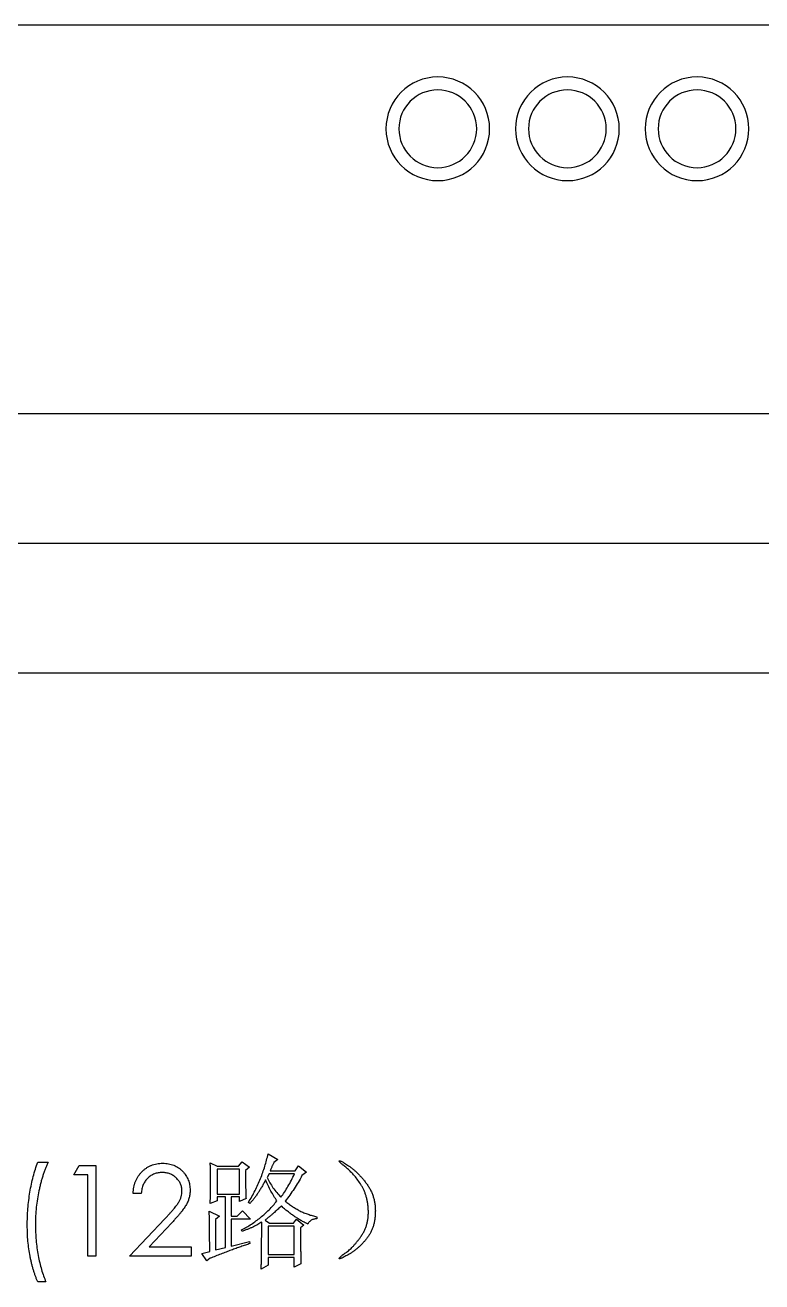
# Model space of a CAD drawing. Extents: x 216492 to 217192, y 357162 to 358262.
# Drawn here: x 216862.88 to 216891.29, y 357374.9 to 357423.38 of the extents above; entities that cross this region are included whole.
import ezdxf

# ---------------------------------------------------------------- set-up
doc = ezdxf.new("R2010")
doc.units = 0
doc.header["$MEASUREMENT"] = 0
doc.layers.add('PV-115', color=7, linetype='Continuous')

# ---------------------------------------------------------------- blocks, each defined once
blk = doc.blocks.new('Manufacturer光辉PartName智能照明控制模块Series12位ShellFrameLimitingCurrentRemarkPartTypeMinCurrent0MaxCurrent0PolesMinPower0MaxPower0LibType2DelFlgfalseUpdateDate')
at = {"layer": 'PV-115'}
for p, q in [((108, 52), (-108, 52)), ((108, 37), (-108, 37)), ((108, 32), (-108, 32)), ((108, 27), (-108, 27)), ((35.454, 8.449), (35.832, 8.238)), ((26.568, 8.135), (26.972, 8.135)), ((27.959, 7.641), (28.165, 8)), ((28.165, 8), (28.812, 8)), ((28.812, 8), (28.812, 4.5)), ((33.22, 8.111), (33.485, 7.979)), ((33.485, 7.979), (34.318, 7.979)), ((34.356, 7.865), (33.485, 7.865)), ((33.485, 7.865), (33.485, 6.902)), ((34.318, 7.979), (34.45, 8.149)), ((34.356, 6.902), (34.356, 7.865)), ((34.45, 8.149), (34.734, 7.942)), ((34.734, 7.942), (34.583, 7.811)), ((35.529, 7.799), (36.495, 7.799)), ((35.832, 8.238), (35.681, 8.124)), ((36.495, 7.799), (36.627, 7.989)), ((36.627, 7.989), (36.93, 7.743)), ((28.498, 7.641), (27.959, 7.641)), ((28.498, 4.5), (28.498, 7.641)), ((35.492, 7.686), (35.416, 7.534)), ((36.476, 7.686), (35.492, 7.686)), ((36.93, 7.743), (36.76, 7.611)), ((30.562, 6.923), (30.248, 6.923)), ((33.485, 6.902), (34.356, 6.902)), ((33.807, 6.788), (33.485, 6.788)), ((33.485, 6.788), (33.485, 6.637)), ((33.807, 4.838), (33.807, 6.788)), ((34.356, 6.788), (34.034, 6.788)), ((34.034, 6.788), (34.034, 6.049)), ((34.356, 6.618), (34.356, 6.788)), ((33.485, 6.637), (33.22, 6.542)), ((34.602, 6.732), (34.356, 6.618)), ((34.753, 6.54), (34.696, 6.577)), ((30.113, 4.5), (31.471, 5.949)), ((33.182, 6.246), (33.58, 6.052)), ((33.58, 6.052), (33.428, 5.917)), ((33.428, 5.917), (33.428, 4.743)), ((34.034, 6.049), (34.261, 6.049)), ((34.772, 5.936), (34.034, 5.936)), ((34.034, 5.936), (34.034, 4.895)), ((34.261, 6.049), (34.469, 6.258)), ((34.469, 6.258), (34.772, 5.936)), ((35.34, 5.893), (35.51, 5.78)), ((36.438, 5.78), (36.552, 5.932)), ((36.552, 5.932), (36.836, 5.705)), ((37.328, 6.026), (37.328, 5.95)), ((31.738, 5.794), (30.863, 4.859)), ((34.45, 5.462), (34.431, 5.519)), ((36.457, 5.667), (35.454, 5.667)), ((35.454, 5.667), (35.454, 4.569)), ((35.51, 5.78), (36.438, 5.78)), ((36.457, 4.569), (36.457, 5.667)), ((36.836, 5.705), (36.703, 5.592)), ((30.863, 4.859), (32.491, 4.859)), ((32.491, 4.859), (32.491, 4.5)), ((34.034, 4.895), (34.734, 5.065)), ((34.734, 5.065), (34.753, 4.989)), ((28.812, 4.5), (28.498, 4.5)), ((32.491, 4.5), (30.113, 4.5)), ((32.898, 4.611), (33.201, 4.686)), ((33.087, 4.327), (32.898, 4.611)), ((33.22, 4.421), (33.087, 4.327)), ((33.428, 4.743), (33.807, 4.838)), ((35.454, 4.569), (36.457, 4.569)), ((36.457, 4.455), (35.454, 4.455)), ((35.454, 4.455), (35.454, 4.163)), ((36.457, 4.082), (36.457, 4.455)), ((35.454, 4.163), (35.189, 4.006)), ((36.722, 4.214), (36.457, 4.082)), ((26.882, 3.513), (26.568, 3.513))]:
    blk.add_line(p, q, dxfattribs=at)
for centre, radius, start, end in [((42, 48), 2, 0, 180), ((47, 48), 2, 0, 180), ((52, 48), 2, 0, 180), ((42, 48), 1.5, 0, 180), ((47, 48), 1.5, 0, 180), ((52, 48), 1.5, 0, 180), ((42, 48), 2, 180, 0), ((42, 48), 1.5, 180, 0), ((47, 48), 2, 180, 0), ((47, 48), 1.5, 180, 0), ((52, 48), 2, 180, 0), ((52, 48), 1.5, 180, 0)]:
    blk.add_arc(centre, radius, start, end, dxfattribs=at)
for points, knots in [([(34.696, 6.577), (34.741, 6.653), (34.829, 6.803), (34.951, 7.033), (35.061, 7.264), (35.162, 7.497), (35.251, 7.733), (35.33, 7.97), (35.398, 8.208), (35.435, 8.369), (35.454, 8.449)], [0, 0, 0, 0, 0.12981, 0.257714, 0.384211, 0.509191, 0.633057, 0.756165, 0.878406, 1, 1, 1, 1]), ([(26.165, 5.682), (26.166, 5.792), (26.168, 6.01), (26.188, 6.335), (26.22, 6.656), (26.265, 6.97), (26.322, 7.278), (26.392, 7.574), (26.472, 7.86), (26.537, 8.044), (26.568, 8.135)], [0, 0, 0, 0, 0.131664, 0.262136, 0.390776, 0.518632, 0.643982, 0.765918, 0.884434, 1, 1, 1, 1]), ([(26.972, 8.135), (26.954, 8.095), (26.916, 8.013), (26.865, 7.887), (26.815, 7.757), (26.77, 7.621), (26.726, 7.48), (26.685, 7.334), (26.647, 7.184), (26.601, 6.976), (26.551, 6.711), (26.509, 6.388), (26.483, 6.059), (26.48, 5.838), (26.479, 5.727)], [0, 0, 0, 0, 0.053473, 0.108577, 0.164847, 0.222508, 0.282149, 0.343289, 0.405779, 0.470211, 0.600937, 0.732284, 0.865466, 1, 1, 1, 1]), ([(30.248, 6.923), (30.25, 6.965), (30.254, 7.047), (30.273, 7.166), (30.3, 7.28), (30.338, 7.388), (30.385, 7.49), (30.442, 7.587), (30.509, 7.678), (30.585, 7.763), (30.668, 7.84), (30.757, 7.906), (30.851, 7.963), (30.949, 8.01), (31.053, 8.045), (31.161, 8.071), (31.273, 8.087), (31.35, 8.089), (31.389, 8.09)], [0, 0, 0, 0, 0.068791, 0.135103, 0.198979, 0.261904, 0.323495, 0.385195, 0.446969, 0.509765, 0.572251, 0.633405, 0.693251, 0.752583, 0.812579, 0.873275, 0.93555, 1, 1, 1, 1]), ([(31.389, 8.09), (31.428, 8.089), (31.503, 8.087), (31.613, 8.072), (31.718, 8.048), (31.817, 8.015), (31.91, 7.97), (31.998, 7.916), (32.081, 7.854), (32.155, 7.781), (32.224, 7.703), (32.283, 7.619), (32.333, 7.533), (32.376, 7.443), (32.407, 7.349), (32.43, 7.253), (32.443, 7.152), (32.446, 7.084), (32.447, 7.049)], [0, 0, 0, 0, 0.069475, 0.136517, 0.200789, 0.26383, 0.325735, 0.387291, 0.449509, 0.512968, 0.576275, 0.63758, 0.697903, 0.757172, 0.816599, 0.876653, 0.93729, 1, 1, 1, 1]), ([(33.22, 6.542), (33.223, 6.617), (33.229, 6.763), (33.234, 6.981), (33.238, 7.193), (33.239, 7.399), (33.238, 7.595), (33.234, 7.779), (33.229, 7.95), (33.223, 8.059), (33.22, 8.111)], [0, 0, 0, 0, 0.142136, 0.280644, 0.415998, 0.547763, 0.673721, 0.791212, 0.899807, 1, 1, 1, 1]), ([(34.583, 7.811), (34.583, 7.747), (34.582, 7.625), (34.584, 7.449), (34.585, 7.29), (34.587, 7.147), (34.591, 7.02), (34.593, 6.909), (34.597, 6.815), (34.6, 6.758), (34.602, 6.732)], [0, 0, 0, 0, 0.177873, 0.34017, 0.487537, 0.619982, 0.737511, 0.840113, 0.927837, 1, 1, 1, 1]), ([(35.681, 8.124), (35.677, 8.117), (35.669, 8.1), (35.656, 8.073), (35.641, 8.041), (35.623, 8.003), (35.603, 7.96), (35.58, 7.911), (35.556, 7.857), (35.539, 7.819), (35.529, 7.799)], [0, 0, 0, 0, 0.067404, 0.152313, 0.252113, 0.368581, 0.502548, 0.651414, 0.816959, 1, 1, 1, 1]), ([(38.482, 7.908), (38.459, 7.926), (38.417, 7.96), (38.357, 8.007), (38.308, 8.05), (38.267, 8.086), (38.237, 8.118), (38.215, 8.143), (38.202, 8.162), (38.196, 8.179), (38.209, 8.19), (38.23, 8.183), (38.259, 8.173), (38.299, 8.152), (38.35, 8.125), (38.411, 8.087), (38.483, 8.041), (38.564, 7.987), (38.652, 7.927), (38.739, 7.857), (38.826, 7.78), (38.914, 7.697), (39, 7.606), (39.088, 7.509), (39.173, 7.403), (39.259, 7.293), (39.339, 7.176), (39.409, 7.053), (39.467, 6.925), (39.514, 6.791), (39.55, 6.653), (39.576, 6.51), (39.59, 6.362), (39.592, 6.21), (39.585, 6.06), (39.568, 5.915), (39.543, 5.777), (39.507, 5.646), (39.461, 5.522), (39.406, 5.405), (39.342, 5.295), (39.292, 5.227), (39.266, 5.193)], [0, 0, 0, 0, 0.021469, 0.040204, 0.056431, 0.069806, 0.080596, 0.088831, 0.09451, 0.098016, 0.100593, 0.105302, 0.11287, 0.123879, 0.138309, 0.155969, 0.177083, 0.201603, 0.228345, 0.255987, 0.284607, 0.314525, 0.345424, 0.377715, 0.411342, 0.446084, 0.481279, 0.516134, 0.550968, 0.585729, 0.621049, 0.656789, 0.693531, 0.731328, 0.768812, 0.804936, 0.839514, 0.872947, 0.905634, 0.937429, 0.968825, 1, 1, 1, 1]), ([(38.482, 4.663), (38.505, 4.679), (38.553, 4.714), (38.622, 4.773), (38.692, 4.841), (38.764, 4.916), (38.835, 5), (38.909, 5.09), (38.982, 5.19), (39.057, 5.294), (39.127, 5.406), (39.187, 5.524), (39.235, 5.647), (39.274, 5.773), (39.301, 5.905), (39.318, 6.041), (39.323, 6.181), (39.319, 6.323), (39.305, 6.464), (39.287, 6.602), (39.259, 6.733), (39.225, 6.858), (39.183, 6.976), (39.136, 7.089), (39.08, 7.195), (38.997, 7.326), (38.889, 7.475), (38.757, 7.64), (38.622, 7.784), (38.528, 7.868), (38.482, 7.908)], [0, 0, 0, 0, 0.022636, 0.046687, 0.072365, 0.099748, 0.128641, 0.159595, 0.192161, 0.226594, 0.261702, 0.296578, 0.331251, 0.366116, 0.401501, 0.437528, 0.47442, 0.51241, 0.550362, 0.587038, 0.622241, 0.65644, 0.689599, 0.721802, 0.75337, 0.784414, 0.844148, 0.899723, 0.951616, 1, 1, 1, 1]), ([(31.373, 7.731), (31.346, 7.73), (31.292, 7.729), (31.213, 7.719), (31.138, 7.702), (31.066, 7.679), (30.997, 7.649), (30.933, 7.613), (30.872, 7.569), (30.814, 7.519), (30.761, 7.464), (30.715, 7.402), (30.674, 7.335), (30.639, 7.264), (30.61, 7.186), (30.588, 7.103), (30.571, 7.015), (30.565, 6.954), (30.562, 6.923)], [0, 0, 0, 0, 0.064439, 0.126547, 0.186887, 0.245878, 0.304041, 0.362191, 0.420976, 0.48066, 0.5406, 0.600689, 0.661936, 0.724443, 0.789038, 0.856314, 0.926352, 1, 1, 1, 1]), ([(32.132, 7.021), (32.132, 7.045), (32.131, 7.092), (32.12, 7.161), (32.103, 7.228), (32.079, 7.292), (32.047, 7.354), (32.009, 7.412), (31.964, 7.469), (31.913, 7.522), (31.857, 7.571), (31.797, 7.614), (31.734, 7.65), (31.668, 7.679), (31.599, 7.703), (31.526, 7.719), (31.451, 7.729), (31.399, 7.73), (31.373, 7.731)], [0, 0, 0, 0, 0.061965, 0.122122, 0.180988, 0.239933, 0.299906, 0.359989, 0.421776, 0.486576, 0.551535, 0.615018, 0.677259, 0.73973, 0.80305, 0.866495, 0.931973, 1, 1, 1, 1]), ([(35.359, 7.447), (35.335, 7.402), (35.289, 7.314), (35.216, 7.186), (35.143, 7.063), (35.067, 6.947), (34.991, 6.836), (34.913, 6.732), (34.835, 6.632), (34.78, 6.57), (34.753, 6.54)], [0, 0, 0, 0, 0.138802, 0.27373, 0.404554, 0.530617, 0.653662, 0.772766, 0.888196, 1, 1, 1, 1]), ([(35.794, 6.634), (35.754, 6.695), (35.672, 6.82), (35.56, 7.018), (35.454, 7.227), (35.391, 7.373), (35.359, 7.447)], [0, 0, 0, 0, 0.2384106, 0.4849628, 0.7382722, 1, 1, 1, 1]), ([(35.416, 7.534), (35.45, 7.468), (35.518, 7.335), (35.642, 7.143), (35.784, 6.955), (35.891, 6.837), (35.946, 6.777)], [0, 0, 0, 0, 0.2396811, 0.4847259, 0.7381833, 1, 1, 1, 1]), ([(35.946, 6.777), (35.993, 6.843), (36.09, 6.978), (36.225, 7.197), (36.355, 7.434), (36.435, 7.6), (36.476, 7.686)], [0, 0, 0, 0, 0.230741, 0.473718, 0.730101, 1, 1, 1, 1]), ([(36.76, 7.611), (36.712, 7.524), (36.616, 7.351), (36.459, 7.101), (36.294, 6.859), (36.175, 6.706), (36.116, 6.629)], [0, 0, 0, 0, 0.253515, 0.50463, 0.753014, 1, 1, 1, 1]), ([(31.471, 5.949), (31.504, 5.983), (31.567, 6.049), (31.657, 6.146), (31.738, 6.236), (31.81, 6.318), (31.871, 6.395), (31.926, 6.463), (31.97, 6.526), (32.018, 6.599), (32.064, 6.687), (32.104, 6.796), (32.128, 6.908), (32.131, 6.983), (32.132, 7.021)], [0, 0, 0, 0, 0.110803, 0.212829, 0.306101, 0.390647, 0.466924, 0.534481, 0.593587, 0.644557, 0.7362, 0.825024, 0.911986, 1, 1, 1, 1]), ([(32.447, 7.049), (32.445, 7.001), (32.442, 6.904), (32.413, 6.762), (32.368, 6.624), (32.314, 6.514), (32.259, 6.424), (32.21, 6.351), (32.153, 6.272), (32.086, 6.187), (32.012, 6.097), (31.929, 6), (31.837, 5.899), (31.772, 5.829), (31.738, 5.794)], [0, 0, 0, 0, 0.098702, 0.195672, 0.292422, 0.391343, 0.444462, 0.504229, 0.570352, 0.642546, 0.722288, 0.807921, 0.90047, 1, 1, 1, 1]), ([(34.431, 5.519), (34.496, 5.553), (34.624, 5.621), (34.809, 5.736), (34.988, 5.861), (35.162, 5.995), (35.329, 6.14), (35.492, 6.294), (35.648, 6.459), (35.745, 6.576), (35.794, 6.634)], [0, 0, 0, 0, 0.122928, 0.245561, 0.36825, 0.492215, 0.616627, 0.742712, 0.870487, 1, 1, 1, 1]), ([(35.965, 6.441), (35.945, 6.421), (35.904, 6.381), (35.839, 6.32), (35.769, 6.256), (35.694, 6.189), (35.613, 6.119), (35.526, 6.047), (35.436, 5.97), (35.372, 5.919), (35.34, 5.893)], [0, 0, 0, 0, 0.100227, 0.207051, 0.321119, 0.443025, 0.571043, 0.706934, 0.850058, 1, 1, 1, 1]), ([(36.987, 5.742), (36.941, 5.765), (36.85, 5.81), (36.717, 5.885), (36.585, 5.964), (36.456, 6.049), (36.329, 6.138), (36.205, 6.234), (36.083, 6.334), (36.004, 6.405), (35.965, 6.441)], [0, 0, 0, 0, 0.122656, 0.245931, 0.369232, 0.49351, 0.618615, 0.744582, 0.871683, 1, 1, 1, 1]), ([(36.116, 6.629), (36.161, 6.592), (36.249, 6.519), (36.39, 6.421), (36.534, 6.33), (36.683, 6.251), (36.837, 6.179), (36.996, 6.118), (37.16, 6.065), (37.271, 6.039), (37.328, 6.026)], [0, 0, 0, 0, 0.126525, 0.251998, 0.37592, 0.499795, 0.623454, 0.748289, 0.873152, 1, 1, 1, 1]), ([(33.201, 4.686), (33.201, 4.734), (33.201, 4.826), (33.201, 4.962), (33.2, 5.091), (33.2, 5.215), (33.199, 5.333), (33.198, 5.445), (33.198, 5.551), (33.196, 5.652), (33.195, 5.746), (33.193, 5.835), (33.192, 5.918), (33.191, 5.995), (33.188, 6.066), (33.186, 6.131), (33.184, 6.19), (33.183, 6.228), (33.182, 6.246)], [0, 0, 0, 0, 0.090815, 0.177584, 0.260757, 0.340334, 0.415865, 0.487799, 0.555687, 0.620433, 0.680683, 0.737787, 0.790845, 0.840307, 0.885735, 0.927567, 0.965805, 1, 1, 1, 1]), ([(35.208, 5.821), (35.184, 5.805), (35.137, 5.772), (35.06, 5.726), (34.975, 5.681), (34.884, 5.636), (34.786, 5.591), (34.681, 5.547), (34.568, 5.504), (34.49, 5.476), (34.45, 5.462)], [0, 0, 0, 0, 0.1003977, 0.2066792, 0.3205081, 0.4413654, 0.5697586, 0.7054566, 0.8493555, 1, 1, 1, 1]), ([(35.189, 4.006), (35.19, 4.06), (35.193, 4.173), (35.198, 4.353), (35.2, 4.551), (35.203, 4.769), (35.205, 5.005), (35.206, 5.26), (35.208, 5.534), (35.208, 5.723), (35.208, 5.821)], [0, 0, 0, 0, 0.088508, 0.187444, 0.296797, 0.416966, 0.54679, 0.687429, 0.838499, 1, 1, 1, 1]), ([(37.328, 5.95), (37.308, 5.948), (37.27, 5.944), (37.215, 5.931), (37.165, 5.914), (37.119, 5.89), (37.079, 5.861), (37.043, 5.826), (37.012, 5.787), (36.995, 5.757), (36.987, 5.742)], [0, 0, 0, 0, 0.1418418, 0.2758693, 0.4018984, 0.5224595, 0.6400186, 0.758433, 0.8776731, 1, 1, 1, 1]), ([(26.568, 3.513), (26.553, 3.548), (26.522, 3.621), (26.48, 3.732), (26.44, 3.849), (26.402, 3.97), (26.366, 4.096), (26.333, 4.226), (26.302, 4.361), (26.263, 4.548), (26.224, 4.787), (26.189, 5.08), (26.169, 5.379), (26.166, 5.581), (26.165, 5.682)], [0, 0, 0, 0, 0.052353, 0.106112, 0.161517, 0.218727, 0.277481, 0.338119, 0.400299, 0.464438, 0.59532, 0.728174, 0.862962, 1, 1, 1, 1]), ([(26.479, 5.727), (26.48, 5.624), (26.483, 5.421), (26.503, 5.118), (26.537, 4.82), (26.583, 4.531), (26.641, 4.252), (26.711, 3.99), (26.789, 3.744), (26.852, 3.588), (26.882, 3.513)], [0, 0, 0, 0, 0.13593, 0.269938, 0.40172, 0.532154, 0.658374, 0.778135, 0.891986, 1, 1, 1, 1]), ([(36.703, 5.592), (36.703, 5.525), (36.703, 5.395), (36.705, 5.204), (36.706, 5.02), (36.708, 4.844), (36.711, 4.676), (36.713, 4.515), (36.718, 4.362), (36.721, 4.262), (36.722, 4.214)], [0, 0, 0, 0, 0.144509, 0.283425, 0.416744, 0.544471, 0.666609, 0.78315, 0.894627, 1, 1, 1, 1]), ([(34.753, 4.989), (34.696, 4.97), (34.578, 4.93), (34.4, 4.869), (34.216, 4.802), (34.027, 4.734), (33.833, 4.661), (33.633, 4.584), (33.428, 4.504), (33.29, 4.449), (33.22, 4.421)], [0, 0, 0, 0, 0.1118507, 0.2270966, 0.3464326, 0.4695768, 0.5964273, 0.7272447, 0.8616341, 1, 1, 1, 1]), ([(39.266, 5.193), (39.24, 5.161), (39.189, 5.097), (39.107, 5.007), (39.024, 4.922), (38.939, 4.843), (38.853, 4.769), (38.764, 4.701), (38.674, 4.638), (38.583, 4.583), (38.498, 4.534), (38.422, 4.492), (38.357, 4.458), (38.304, 4.432), (38.262, 4.414), (38.231, 4.405), (38.21, 4.4), (38.196, 4.41), (38.202, 4.428), (38.215, 4.446), (38.237, 4.47), (38.268, 4.499), (38.308, 4.533), (38.357, 4.572), (38.416, 4.616), (38.459, 4.646), (38.482, 4.663)], [0, 0, 0, 0, 0.071762, 0.141865, 0.210443, 0.276772, 0.342692, 0.406947, 0.470276, 0.532514, 0.590253, 0.64053, 0.682462, 0.716619, 0.742884, 0.761424, 0.772342, 0.778654, 0.786826, 0.799719, 0.818311, 0.84232, 0.872694, 0.909234, 0.951663, 1, 1, 1, 1])]:
    blk.add_open_spline(points, degree=3, knots=knots, dxfattribs=at)

msp = doc.modelspace()

# ---------------------------------------------------------------- block references
msp.add_blockref('Manufacturer光辉PartName智能照明控制模块Series12位ShellFrameLimitingCurrentRemarkPartTypeMinCurrent0MaxCurrent0PolesMinPower0MaxPower0LibType2DelFlgfalseUpdateDate', (216836.793, 357371.385))

doc.saveas('drawing.dxf')
